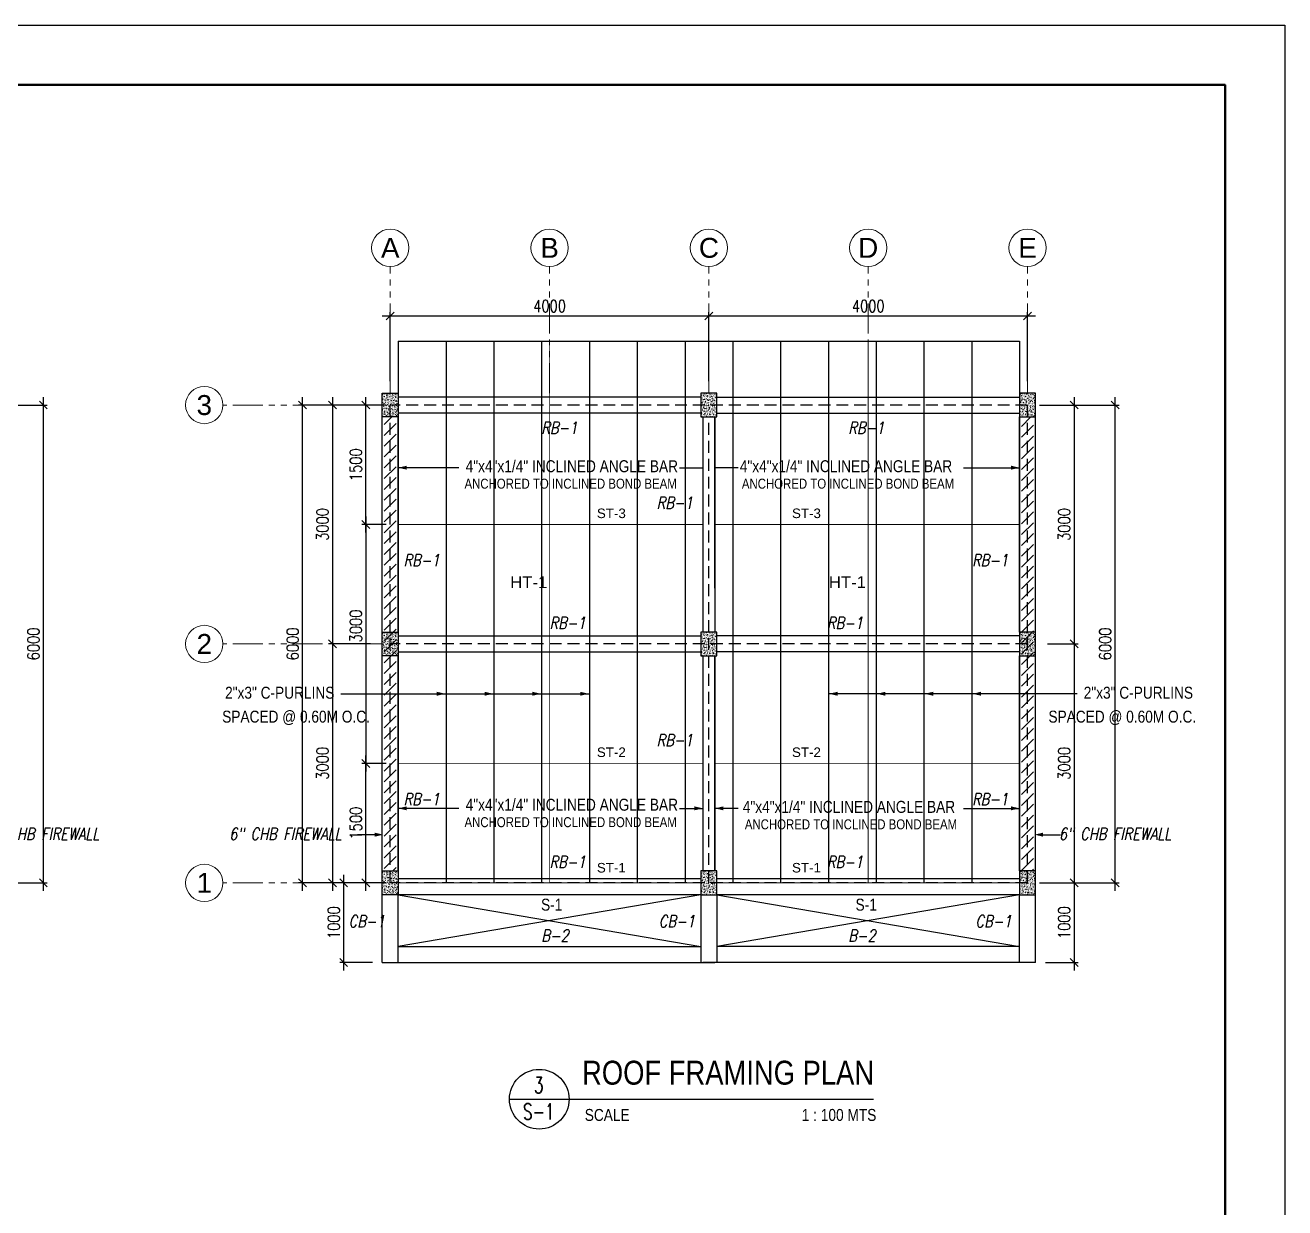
# Model space of a CAD drawing. Header units: millimetres. Extents: x 568137 to 731329, y -326076 to -191870.
# Drawn here: x 715517 to 731329, y -247826 to -232976 of the extents above; entities that cross this region are included whole.
import ezdxf
from ezdxf.enums import TextEntityAlignment as Align

# ---------------------------------------------------------------- set-up
doc = ezdxf.new("R2010")
doc.units = ezdxf.units.MM
doc.header["$LTSCALE"] = 300
doc.header["$MEASUREMENT"] = 0
doc.header["$PDMODE"] = 3
doc.header["$PDSIZE"] = 300
for name, pattern in [('DASHED', [0.75, 0.5, -0.25]), ('HIDDEN2', [0.1875, 0.125, -0.0625]), ('PHANTOM', [2.5, 1.25, -0.25, 0.25, -0.25, 0.25, -0.25])]:
    doc.linetypes.add(name, pattern=pattern)
doc.layers.get('0').update_dxf_attribs({"color": 9})
doc.layers.get('DEFPOINTS').update_dxf_attribs({"color": 8})
for name, color, linetype in [('2TX-AR', 2, 'Continuous'), ('A-DIM', 9, 'Continuous'), ('BEAM', 51, 'HIDDEN2'), ('beams', 12, 'Continuous'), ('COLUMN', 6, 'Continuous'), ('purlin', 30, 'Continuous'), ('ROOF BEAMS', 10, 'Continuous'), ('ROOFING', 4, 'Continuous'), ('TRUSS', 3, 'Continuous'), ('txt', 50, 'Continuous')]:
    doc.layers.add(name, color=color, linetype=linetype)
for name, color, linetype, lineweight in [('BORDER', 5, 'Continuous', 50), ('dimensions', 8, 'Continuous', 15), ('FLR. PLAN BLK', 8, 'Continuous', 9), ('grid', 204, 'PHANTOM', 5), ('TB-TXT', 4, 'Continuous', 35), ('text', 142, 'Continuous', 25), ('TITLE', 3, 'Continuous', 30)]:
    doc.layers.add(name, color=color, linetype=linetype, lineweight=lineweight)
doc.styles.add('ARIAL', font='arial.ttf', dxfattribs={"width": 0.8})
doc.styles.add('DIM', font='romans.shx', dxfattribs={"width": 0.8})
doc.styles.add('JOEL4', font='ARIALN.TTF')
doc.styles.add('mar1', font='ARIALN.TTF')
doc.styles.add('mar4', font='ARIALN.TTF')
doc.styles.add('PSM', font='simplex')
doc.styles.get("Standard").update_dxf_attribs({"font": 'romans.shx'})
doc.dimstyles.new('DIM-100', dxfattribs={"dimscale": 100, "dimtxt": 2, "dimasz": 1, "dimexe": 0.5, "dimexo": 1.5, "dimgap": 1, "dimtad": 1, "dimdec": 0, "dimdsep": 46, "dimtxsty": 'PSM', "dimblk1": 'DIMCIR', "dimblk2": 'DIMCIR', "dimsah": 1, "dimcen": 0, "dimdle": 2, "dimclrd": 251, "dimclre": 251, "dimclrt": 2, "dimadec": 0, "dimazin": 0, "dimtfac": 1, "dimtdec": 0, "dimtix": 1, "dimtmove": 2, "dimatfit": 3, "dimldrblk": 'DIMCIR', "dimfxl": 0.5, "dimtvp": 1, "dimtolj": 1, "dimtzin": 0, "dimarcsym": 0})
pattern_1 = [(50, (152213.943, -42248.292), (35.8630091, -3.1376067), [3.75, -41.25]), (355, (152213.943, -42248.292), (-6.9375667, 37.6096067), [3, -33]), (100.4514445, (152216.93, -42248.554), (28.9254423, 34.4719995), [3.1870096, -35.0571056]), (46.1842, (152213.943, -42238.292), (53.3620665, -8.275964), [5.625, -61.875]), (96.635635, (152218.39, -42238.98), (46.7330973, 48.70593), [4.780517, -52.585688]), (351.184164, (152213.943, -42238.29), (46.7330973, 48.70593), [4.5, -49.5]), (21, (152218.943, -42240.792), (29.8453526, -20.1309445), [3.75, -41.25]), (326, (152218.943, -42240.792), (12.1657666, 36.2575023), [3, -33]), (71.451445, (152221.43, -42242.47), (42.0111188, 16.1265576), [3.1870095, -35.0571056]), (37.5, (152213.943, -42248.292), (0.60799277, 16.6446927), [0, -32.6, 0, -33.5, 0, -33.125]), (7.5, (152213.943, -42248.292), (13.15347687, 19.7205856), [0, -19.1, 0, -31.85, 0, -12.625]), (327.5, (152202.793, -42248.292), (26.6911218, -1.1277436), [0, -12.5, 0, -39, 0, -51.75]), (317.5, (152197.793, -42248.292), (29.1593085, 5.0052491), [0, -16.25, 0, -25.9, 0, -36.75])]
pattern_2 = [(50, (152213.943, -48248.292), (35.8630091, -3.1376067), [3.75, -41.25]), (355, (152213.943, -48248.292), (-6.9375667, 37.6096067), [3, -33]), (100.4514445, (152216.93, -48248.554), (28.9254423, 34.4719995), [3.1870096, -35.0571056]), (46.1842, (152213.943, -48238.292), (53.3620665, -8.275964), [5.625, -61.875]), (96.635635, (152218.39, -48238.98), (46.7330973, 48.70593), [4.780517, -52.585688]), (351.184164, (152213.943, -48238.29), (46.7330973, 48.70593), [4.5, -49.5]), (21, (152218.943, -48240.792), (29.8453526, -20.1309445), [3.75, -41.25]), (326, (152218.943, -48240.792), (12.1657666, 36.2575023), [3, -33]), (71.451445, (152221.43, -48242.47), (42.0111188, 16.1265576), [3.1870095, -35.0571056]), (37.5, (152213.943, -48248.292), (0.60799277, 16.6446927), [0, -32.6, 0, -33.5, 0, -33.125]), (7.5, (152213.943, -48248.292), (13.15347687, 19.7205856), [0, -19.1, 0, -31.85, 0, -12.625]), (327.5, (152202.793, -48248.292), (26.6911218, -1.1277436), [0, -12.5, 0, -39, 0, -51.75]), (317.5, (152197.793, -48248.292), (29.1593085, 5.0052491), [0, -16.25, 0, -25.9, 0, -36.75])]
pattern_3 = [(50, (152213.943, -45248.292), (35.8630091, -3.1376067), [3.75, -41.25]), (355, (152213.943, -45248.292), (-6.9375667, 37.6096067), [3, -33]), (100.4514445, (152216.93, -45248.554), (28.9254423, 34.4719995), [3.1870096, -35.0571056]), (46.1842, (152213.943, -45238.292), (53.3620665, -8.275964), [5.625, -61.875]), (96.635635, (152218.39, -45238.98), (46.7330973, 48.70593), [4.780517, -52.585688]), (351.184164, (152213.943, -45238.29), (46.7330973, 48.70593), [4.5, -49.5]), (21, (152218.943, -45240.792), (29.8453526, -20.1309445), [3.75, -41.25]), (326, (152218.943, -45240.792), (12.1657666, 36.2575023), [3, -33]), (71.451445, (152221.43, -45242.47), (42.0111188, 16.1265576), [3.1870095, -35.0571056]), (37.5, (152213.943, -45248.292), (0.60799277, 16.6446927), [0, -32.6, 0, -33.5, 0, -33.125]), (7.5, (152213.943, -45248.292), (13.15347687, 19.7205856), [0, -19.1, 0, -31.85, 0, -12.625]), (327.5, (152202.793, -45248.292), (26.6911218, -1.1277436), [0, -12.5, 0, -39, 0, -51.75]), (317.5, (152197.793, -45248.292), (29.1593085, 5.0052491), [0, -16.25, 0, -25.9, 0, -36.75])]
pattern_4 = [(45, (114213.69, -42187.54), (-67.990969, 67.990969), [])]

# ---------------------------------------------------------------- blocks, each defined once
blk = doc.blocks.new('_Oblique')
at = {"color": 0, "linetype": 'ByBlock', "lineweight": -2}
blk.add_line((-0.5, -0.5), (0.5, 0.5), dxfattribs=at)
blk = doc.blocks.new('*D691')
at = {"layer": 'DEFPOINTS', "color": 0, "ltscale": 0.5, "transparency": 16777216}
for p in [(714645, -237745), (715745, -237745), (714645, -243745)]:
    blk.add_point(p, dxfattribs=at)
at = {"layer": 'FLR. PLAN BLK', "color": 8, "lineweight": -2, "ltscale": 0.5, "transparency": 16777216}
for p, q in [((715745, -243845), (715745, -237645)), ((714795, -237745), (715795, -237745)), ((714795, -243745), (715795, -243745))]:
    blk.add_line(p, q, dxfattribs=at)
at = {"layer": 'FLR. PLAN BLK', "color": 8, "lineweight": -2, "ltscale": 0.5, "transparency": 16777216, "xscale": 100, "yscale": 100, "zscale": 100}
for p, rotation in [((715745, -237745), 90), ((715745, -243745), 270)]:
    blk.add_blockref('_Oblique', p, dxfattribs=dict(at, rotation=rotation))
at = {"layer": 'FLR. PLAN BLK', "color": 8, "ltscale": 0.5, "transparency": 16777216, "insert": (715620, -240745), "char_height": 150, "attachment_point": 5, "rotation": 90, "style": 'DIM'}
blk.add_mtext('\\A1;6000', dxfattribs=at)
blk = doc.blocks.new('DIMCIR')
for p, q in [((-1.5, 0), (1.5, 0)), ((0, 1.5), (0, -1.5))]:
    blk.add_line(p, q)
at = {"color": 2}
blk.add_circle((0, 0), 0.75, dxfattribs=at)
blk = doc.blocks.new('*D698')
at = {"layer": 'DEFPOINTS', "color": 0, "ltscale": 0.5, "transparency": 16777216}
for p in [(714645, -237745), (715745, -237745), (714645, -243745)]:
    blk.add_point(p, dxfattribs=at)
at = {"layer": 'FLR. PLAN BLK', "color": 8, "lineweight": -2, "ltscale": 0.5, "transparency": 16777216}
for p, q in [((715745, -243845), (715745, -237645)), ((714795, -237745), (715795, -237745)), ((714795, -243745), (715795, -243745))]:
    blk.add_line(p, q, dxfattribs=at)
at = {"layer": 'FLR. PLAN BLK', "color": 8, "lineweight": -2, "ltscale": 0.5, "transparency": 16777216, "xscale": 100, "yscale": 100, "zscale": 100}
for p, rotation in [((715745, -237745), 90), ((715745, -243745), 270)]:
    blk.add_blockref('_Oblique', p, dxfattribs=dict(at, rotation=rotation))
at = {"layer": 'FLR. PLAN BLK', "color": 8, "ltscale": 0.5, "transparency": 16777216, "insert": (715620, -240745), "char_height": 150, "attachment_point": 5, "rotation": 90, "style": 'DIM'}
blk.add_mtext('\\A1;6000', dxfattribs=at)
blk = doc.blocks.new('*D705')
at = {"layer": 'DEFPOINTS', "color": 0, "ltscale": 0.5, "transparency": 16777216}
for p in [(719000, -237745), (720100, -237745), (720100, -243745)]:
    blk.add_point(p, dxfattribs=at)
at = {"layer": 'FLR. PLAN BLK', "color": 8, "lineweight": -2, "ltscale": 0.5, "transparency": 16777216}
for p, q in [((719000, -243845), (719000, -237645)), ((719950, -237745), (718950, -237745)), ((719950, -243745), (718950, -243745))]:
    blk.add_line(p, q, dxfattribs=at)
at = {"layer": 'FLR. PLAN BLK', "color": 8, "lineweight": -2, "ltscale": 0.5, "transparency": 16777216, "xscale": 100, "yscale": 100, "zscale": 100}
for p, rotation in [((719000, -237745), 90), ((719000, -243745), 270)]:
    blk.add_blockref('_Oblique', p, dxfattribs=dict(at, rotation=rotation))
at = {"layer": 'FLR. PLAN BLK', "color": 8, "ltscale": 0.5, "transparency": 16777216, "insert": (718875, -240745), "char_height": 150, "attachment_point": 5, "rotation": 90, "style": 'DIM'}
blk.add_mtext('\\A1;6000', dxfattribs=at)
blk = doc.blocks.new('*D706')
at = {"layer": 'DEFPOINTS', "color": 0, "ltscale": 0.5, "transparency": 16777216}
for p in [(720100, -237745), (719374, -240745), (720000, -240745)]:
    blk.add_point(p, dxfattribs=at)
at = {"layer": 'FLR. PLAN BLK', "color": 8, "lineweight": -2, "ltscale": 0.5, "transparency": 16777216}
for p, q in [((719374, -237645), (719374, -240845)), ((719950, -237745), (719324, -237745)), ((719850, -240745), (719324, -240745))]:
    blk.add_line(p, q, dxfattribs=at)
at = {"layer": 'FLR. PLAN BLK', "color": 8, "lineweight": -2, "ltscale": 0.5, "transparency": 16777216, "xscale": 100, "yscale": 100, "zscale": 100}
for p, rotation in [((719374, -237745), 90), ((719374, -240745), 270)]:
    blk.add_blockref('_Oblique', p, dxfattribs=dict(at, rotation=rotation))
at = {"layer": 'FLR. PLAN BLK', "color": 8, "ltscale": 0.5, "transparency": 16777216, "insert": (719249, -239245), "char_height": 150, "attachment_point": 5, "rotation": 90, "style": 'DIM'}
blk.add_mtext('\\A1;3000', dxfattribs=at)
blk = doc.blocks.new('*D707')
at = {"layer": 'DEFPOINTS', "color": 0, "ltscale": 0.5, "transparency": 16777216}
for p in [(720000, -240745), (719374, -243745), (720100, -243745)]:
    blk.add_point(p, dxfattribs=at)
at = {"layer": 'FLR. PLAN BLK', "color": 8, "lineweight": -2, "ltscale": 0.5, "transparency": 16777216}
for p, q in [((719374, -240645), (719374, -243845)), ((719850, -240745), (719324, -240745)), ((719950, -243745), (719324, -243745))]:
    blk.add_line(p, q, dxfattribs=at)
at = {"layer": 'FLR. PLAN BLK', "color": 8, "lineweight": -2, "ltscale": 0.5, "transparency": 16777216, "xscale": 100, "yscale": 100, "zscale": 100}
for p, rotation in [((719374, -240745), 90), ((719374, -243745), 270)]:
    blk.add_blockref('_Oblique', p, dxfattribs=dict(at, rotation=rotation))
at = {"layer": 'FLR. PLAN BLK', "color": 8, "ltscale": 0.5, "transparency": 16777216, "insert": (719249, -242245), "char_height": 150, "attachment_point": 5, "rotation": 90, "style": 'DIM'}
blk.add_mtext('\\A1;3000', dxfattribs=at)
blk = doc.blocks.new('*D713')
at = {"layer": 'DEFPOINTS', "color": 0, "ltscale": 0.5, "transparency": 16777216}
for p in [(720000, -243745), (719515, -244745), (720025, -244745)]:
    blk.add_point(p, dxfattribs=at)
at = {"layer": 'FLR. PLAN BLK', "color": 8, "lineweight": -2, "ltscale": 0.5, "transparency": 16777216}
for p, q in [((719515, -243645), (719515, -244845)), ((719850, -243745), (719465, -243745)), ((719875, -244745), (719465, -244745))]:
    blk.add_line(p, q, dxfattribs=at)
at = {"layer": 'FLR. PLAN BLK', "color": 8, "lineweight": -2, "ltscale": 0.5, "transparency": 16777216, "xscale": 100, "yscale": 100, "zscale": 100}
for p, rotation in [((719515, -243745), 90), ((719515, -244745), 270)]:
    blk.add_blockref('_Oblique', p, dxfattribs=dict(at, rotation=rotation))
at = {"layer": 'FLR. PLAN BLK', "color": 8, "ltscale": 0.5, "transparency": 16777216, "insert": (719390, -244245), "char_height": 150, "attachment_point": 5, "rotation": 90, "style": 'DIM'}
blk.add_mtext('\\A1;1000', dxfattribs=at)
blk = doc.blocks.new('*D708')
at = {"layer": 'DEFPOINTS', "color": 0, "ltscale": 0.5, "transparency": 16777216}
for p in [(728100, -237745), (729200, -237745), (728100, -243745)]:
    blk.add_point(p, dxfattribs=at)
at = {"layer": 'FLR. PLAN BLK', "color": 8, "lineweight": -2, "ltscale": 0.5, "transparency": 16777216}
for p, q in [((729200, -243845), (729200, -237645)), ((728250, -237745), (729250, -237745)), ((728250, -243745), (729250, -243745))]:
    blk.add_line(p, q, dxfattribs=at)
at = {"layer": 'FLR. PLAN BLK', "color": 8, "lineweight": -2, "ltscale": 0.5, "transparency": 16777216, "xscale": 100, "yscale": 100, "zscale": 100}
for p, rotation in [((729200, -237745), 90), ((729200, -243745), 270)]:
    blk.add_blockref('_Oblique', p, dxfattribs=dict(at, rotation=rotation))
at = {"layer": 'FLR. PLAN BLK', "color": 8, "ltscale": 0.5, "transparency": 16777216, "insert": (729075, -240745), "char_height": 150, "attachment_point": 5, "rotation": 90, "style": 'DIM'}
blk.add_mtext('\\A1;6000', dxfattribs=at)
blk = doc.blocks.new('*D709')
at = {"layer": 'DEFPOINTS', "color": 0, "ltscale": 0.5, "transparency": 16777216}
for p in [(728100, -237745), (728200, -240745), (728685, -240745)]:
    blk.add_point(p, dxfattribs=at)
at = {"layer": 'FLR. PLAN BLK', "color": 8, "lineweight": -2, "ltscale": 0.5, "transparency": 16777216}
for p, q in [((728685, -237645), (728685, -240845)), ((728250, -237745), (728735, -237745)), ((728350, -240745), (728735, -240745))]:
    blk.add_line(p, q, dxfattribs=at)
at = {"layer": 'FLR. PLAN BLK', "color": 8, "lineweight": -2, "ltscale": 0.5, "transparency": 16777216, "xscale": 100, "yscale": 100, "zscale": 100}
for p, rotation in [((728685, -237745), 90), ((728685, -240745), 270)]:
    blk.add_blockref('_Oblique', p, dxfattribs=dict(at, rotation=rotation))
at = {"layer": 'FLR. PLAN BLK', "color": 8, "ltscale": 0.5, "transparency": 16777216, "insert": (728560, -239245), "char_height": 150, "attachment_point": 5, "rotation": 90, "style": 'DIM'}
blk.add_mtext('\\A1;3000', dxfattribs=at)
blk = doc.blocks.new('*D710')
at = {"layer": 'DEFPOINTS', "color": 0, "ltscale": 0.5, "transparency": 16777216}
for p in [(728200, -240745), (728100, -243745), (728685, -243745)]:
    blk.add_point(p, dxfattribs=at)
at = {"layer": 'FLR. PLAN BLK', "color": 8, "lineweight": -2, "ltscale": 0.5, "transparency": 16777216}
for p, q in [((728685, -240645), (728685, -243845)), ((728350, -240745), (728735, -240745)), ((728250, -243745), (728735, -243745))]:
    blk.add_line(p, q, dxfattribs=at)
at = {"layer": 'FLR. PLAN BLK', "color": 8, "lineweight": -2, "ltscale": 0.5, "transparency": 16777216, "xscale": 100, "yscale": 100, "zscale": 100}
for p, rotation in [((728685, -240745), 90), ((728685, -243745), 270)]:
    blk.add_blockref('_Oblique', p, dxfattribs=dict(at, rotation=rotation))
at = {"layer": 'FLR. PLAN BLK', "color": 8, "ltscale": 0.5, "transparency": 16777216, "insert": (728560, -242245), "char_height": 150, "attachment_point": 5, "rotation": 90, "style": 'DIM'}
blk.add_mtext('\\A1;3000', dxfattribs=at)
blk = doc.blocks.new('*D711')
at = {"layer": 'DEFPOINTS', "color": 0, "ltscale": 0.5, "transparency": 16777216}
for p in [(728200, -243745), (728175, -244745), (728685, -244745)]:
    blk.add_point(p, dxfattribs=at)
at = {"layer": 'FLR. PLAN BLK', "color": 8, "lineweight": -2, "ltscale": 0.5, "transparency": 16777216}
for p, q in [((728685, -243645), (728685, -244845)), ((728350, -243745), (728735, -243745)), ((728325, -244745), (728735, -244745))]:
    blk.add_line(p, q, dxfattribs=at)
at = {"layer": 'FLR. PLAN BLK', "color": 8, "lineweight": -2, "ltscale": 0.5, "transparency": 16777216, "xscale": 100, "yscale": 100, "zscale": 100}
for p, rotation in [((728685, -243745), 90), ((728685, -244745), 270)]:
    blk.add_blockref('_Oblique', p, dxfattribs=dict(at, rotation=rotation))
at = {"layer": 'FLR. PLAN BLK', "color": 8, "ltscale": 0.5, "transparency": 16777216, "insert": (728560, -244245), "char_height": 150, "attachment_point": 5, "rotation": 90, "style": 'DIM'}
blk.add_mtext('\\A1;1000', dxfattribs=at)
blk = doc.blocks.new('*D714')
at = {"layer": 'DEFPOINTS', "color": 0, "ltscale": 0.5, "transparency": 16777216}
for p in [(724100, -236627), (720100, -237595), (724100, -237595)]:
    blk.add_point(p, dxfattribs=at)
at = {"layer": 'FLR. PLAN BLK', "color": 8, "lineweight": -2, "ltscale": 0.5, "transparency": 16777216}
for p, q in [((720000, -236627), (724200, -236627)), ((720100, -237445), (720100, -236577)), ((724100, -237445), (724100, -236577))]:
    blk.add_line(p, q, dxfattribs=at)
at = {"layer": 'FLR. PLAN BLK', "color": 8, "lineweight": -2, "ltscale": 0.5, "transparency": 16777216, "xscale": 100, "yscale": 100, "zscale": 100, "rotation": 180}
blk.add_blockref('_Oblique', (720100, -236627), dxfattribs=at)
at = {"layer": 'FLR. PLAN BLK', "color": 8, "lineweight": -2, "ltscale": 0.5, "transparency": 16777216, "xscale": 100, "yscale": 100, "zscale": 100}
blk.add_blockref('_Oblique', (724100, -236627), dxfattribs=at)
at = {"layer": 'FLR. PLAN BLK', "color": 8, "ltscale": 0.5, "transparency": 16777216, "insert": (722100, -236502), "char_height": 150, "attachment_point": 5, "style": 'DIM'}
blk.add_mtext('\\A1;4000', dxfattribs=at)
blk = doc.blocks.new('*D715')
at = {"layer": 'DEFPOINTS', "color": 0, "ltscale": 0.5, "transparency": 16777216}
for p in [(728100, -236627), (724100, -237595), (728100, -237595)]:
    blk.add_point(p, dxfattribs=at)
at = {"layer": 'FLR. PLAN BLK', "color": 8, "lineweight": -2, "ltscale": 0.5, "transparency": 16777216}
for p, q in [((724000, -236627), (728200, -236627)), ((724100, -237445), (724100, -236577)), ((728100, -237445), (728100, -236577))]:
    blk.add_line(p, q, dxfattribs=at)
at = {"layer": 'FLR. PLAN BLK', "color": 8, "lineweight": -2, "ltscale": 0.5, "transparency": 16777216, "xscale": 100, "yscale": 100, "zscale": 100, "rotation": 180}
blk.add_blockref('_Oblique', (724100, -236627), dxfattribs=at)
at = {"layer": 'FLR. PLAN BLK', "color": 8, "lineweight": -2, "ltscale": 0.5, "transparency": 16777216, "xscale": 100, "yscale": 100, "zscale": 100}
blk.add_blockref('_Oblique', (728100, -236627), dxfattribs=at)
at = {"layer": 'FLR. PLAN BLK', "color": 8, "ltscale": 0.5, "transparency": 16777216, "insert": (726100, -236502), "char_height": 150, "attachment_point": 5, "style": 'DIM'}
blk.add_mtext('\\A1;4000', dxfattribs=at)
blk = doc.blocks.new('*D702')
at = {"layer": 'DEFPOINTS', "color": 0, "ltscale": 0.5, "transparency": 16777216}
for p in [(728100, -237745), (729200, -237745), (728100, -243745)]:
    blk.add_point(p, dxfattribs=at)
at = {"layer": 'FLR. PLAN BLK', "color": 8, "lineweight": -2, "ltscale": 0.5, "transparency": 16777216}
for p, q in [((729200, -243845), (729200, -237645)), ((728250, -237745), (729250, -237745)), ((728250, -243745), (729250, -243745))]:
    blk.add_line(p, q, dxfattribs=at)
at = {"layer": 'FLR. PLAN BLK', "color": 8, "lineweight": -2, "ltscale": 0.5, "transparency": 16777216, "xscale": 100, "yscale": 100, "zscale": 100}
for p, rotation in [((729200, -237745), 90), ((729200, -243745), 270)]:
    blk.add_blockref('_Oblique', p, dxfattribs=dict(at, rotation=rotation))
at = {"layer": 'FLR. PLAN BLK', "color": 8, "ltscale": 0.5, "transparency": 16777216, "insert": (729075, -240745), "char_height": 150, "attachment_point": 5, "rotation": 90, "style": 'DIM'}
blk.add_mtext('\\A1;6000', dxfattribs=at)
blk = doc.blocks.new('*D703')
at = {"layer": 'DEFPOINTS', "color": 0, "ltscale": 0.5, "transparency": 16777216}
for p in [(728100, -237745), (728200, -240745), (728685, -240745)]:
    blk.add_point(p, dxfattribs=at)
at = {"layer": 'FLR. PLAN BLK', "color": 8, "lineweight": -2, "ltscale": 0.5, "transparency": 16777216}
for p, q in [((728685, -237645), (728685, -240845)), ((728250, -237745), (728735, -237745)), ((728350, -240745), (728735, -240745))]:
    blk.add_line(p, q, dxfattribs=at)
at = {"layer": 'FLR. PLAN BLK', "color": 8, "lineweight": -2, "ltscale": 0.5, "transparency": 16777216, "xscale": 100, "yscale": 100, "zscale": 100}
for p, rotation in [((728685, -237745), 90), ((728685, -240745), 270)]:
    blk.add_blockref('_Oblique', p, dxfattribs=dict(at, rotation=rotation))
at = {"layer": 'FLR. PLAN BLK', "color": 8, "ltscale": 0.5, "transparency": 16777216, "insert": (728560, -239245), "char_height": 150, "attachment_point": 5, "rotation": 90, "style": 'DIM'}
blk.add_mtext('\\A1;3000', dxfattribs=at)
blk = doc.blocks.new('*D704')
at = {"layer": 'DEFPOINTS', "color": 0, "ltscale": 0.5, "transparency": 16777216}
for p in [(728200, -240745), (728100, -243745), (728685, -243745)]:
    blk.add_point(p, dxfattribs=at)
at = {"layer": 'FLR. PLAN BLK', "color": 8, "lineweight": -2, "ltscale": 0.5, "transparency": 16777216}
for p, q in [((728685, -240645), (728685, -243845)), ((728350, -240745), (728735, -240745)), ((728250, -243745), (728735, -243745))]:
    blk.add_line(p, q, dxfattribs=at)
at = {"layer": 'FLR. PLAN BLK', "color": 8, "lineweight": -2, "ltscale": 0.5, "transparency": 16777216, "xscale": 100, "yscale": 100, "zscale": 100}
for p, rotation in [((728685, -240745), 90), ((728685, -243745), 270)]:
    blk.add_blockref('_Oblique', p, dxfattribs=dict(at, rotation=rotation))
at = {"layer": 'FLR. PLAN BLK', "color": 8, "ltscale": 0.5, "transparency": 16777216, "insert": (728560, -242245), "char_height": 150, "attachment_point": 5, "rotation": 90, "style": 'DIM'}
blk.add_mtext('\\A1;3000', dxfattribs=at)
blk = doc.blocks.new('*D712')
at = {"layer": 'DEFPOINTS', "color": 0, "ltscale": 0.5, "transparency": 16777216}
for p in [(728200, -243745), (728175, -244745), (728685, -244745)]:
    blk.add_point(p, dxfattribs=at)
at = {"layer": 'FLR. PLAN BLK', "color": 8, "lineweight": -2, "ltscale": 0.5, "transparency": 16777216}
for p, q in [((728685, -243645), (728685, -244845)), ((728350, -243745), (728735, -243745)), ((728325, -244745), (728735, -244745))]:
    blk.add_line(p, q, dxfattribs=at)
at = {"layer": 'FLR. PLAN BLK', "color": 8, "lineweight": -2, "ltscale": 0.5, "transparency": 16777216, "xscale": 100, "yscale": 100, "zscale": 100}
for p, rotation in [((728685, -243745), 90), ((728685, -244745), 270)]:
    blk.add_blockref('_Oblique', p, dxfattribs=dict(at, rotation=rotation))
at = {"layer": 'FLR. PLAN BLK', "color": 8, "ltscale": 0.5, "transparency": 16777216, "insert": (728560, -244245), "char_height": 150, "attachment_point": 5, "rotation": 90, "style": 'DIM'}
blk.add_mtext('\\A1;1000', dxfattribs=at)
blk = doc.blocks.new('*D725')
at = {"layer": 'DEFPOINTS', "color": 0, "ltscale": 0.5, "transparency": 16777216}
for p in [(719794, -237745), (720200, -237745), (720200, -239245)]:
    blk.add_point(p, dxfattribs=at)
at = {"layer": 'FLR. PLAN BLK', "color": 8, "lineweight": -2, "ltscale": 0.5, "transparency": 16777216}
for p, q in [((719794, -239345), (719794, -237645)), ((720050, -237745), (719744, -237745)), ((720050, -239245), (719744, -239245))]:
    blk.add_line(p, q, dxfattribs=at)
at = {"layer": 'FLR. PLAN BLK', "color": 8, "lineweight": -2, "ltscale": 0.5, "transparency": 16777216, "xscale": 100, "yscale": 100, "zscale": 100}
for p, rotation in [((719794, -237745), 90), ((719794, -239245), 270)]:
    blk.add_blockref('_Oblique', p, dxfattribs=dict(at, rotation=rotation))
at = {"layer": 'FLR. PLAN BLK', "color": 8, "ltscale": 0.5, "transparency": 16777216, "insert": (719669, -238495), "char_height": 150, "attachment_point": 5, "rotation": 90, "style": 'DIM'}
blk.add_mtext('\\A1;1500', dxfattribs=at)
blk = doc.blocks.new('*D726')
at = {"layer": 'DEFPOINTS', "color": 0, "ltscale": 0.5, "transparency": 16777216}
for p in [(720200, -239245), (719794, -242245), (720200, -242245)]:
    blk.add_point(p, dxfattribs=at)
at = {"layer": 'FLR. PLAN BLK', "color": 8, "lineweight": -2, "ltscale": 0.5, "transparency": 16777216}
for p, q in [((719794, -239145), (719794, -242345)), ((720050, -239245), (719744, -239245)), ((720050, -242245), (719744, -242245))]:
    blk.add_line(p, q, dxfattribs=at)
at = {"layer": 'FLR. PLAN BLK', "color": 8, "lineweight": -2, "ltscale": 0.5, "transparency": 16777216, "xscale": 100, "yscale": 100, "zscale": 100}
for p, rotation in [((719794, -239245), 90), ((719794, -242245), 270)]:
    blk.add_blockref('_Oblique', p, dxfattribs=dict(at, rotation=rotation))
at = {"layer": 'FLR. PLAN BLK', "color": 8, "ltscale": 0.5, "transparency": 16777216, "insert": (719669, -240520), "char_height": 150, "attachment_point": 5, "rotation": 90, "style": 'DIM'}
blk.add_mtext('\\A1;3000', dxfattribs=at)
blk = doc.blocks.new('*D727')
at = {"layer": 'DEFPOINTS', "color": 0, "ltscale": 0.5, "transparency": 16777216}
for p in [(719794, -242245), (720200, -242245), (720200, -243745)]:
    blk.add_point(p, dxfattribs=at)
at = {"layer": 'FLR. PLAN BLK', "color": 8, "lineweight": -2, "ltscale": 0.5, "transparency": 16777216}
for p, q in [((719794, -243845), (719794, -242145)), ((720050, -242245), (719744, -242245)), ((720050, -243745), (719744, -243745))]:
    blk.add_line(p, q, dxfattribs=at)
at = {"layer": 'FLR. PLAN BLK', "color": 8, "lineweight": -2, "ltscale": 0.5, "transparency": 16777216, "xscale": 100, "yscale": 100, "zscale": 100}
for p, rotation in [((719794, -242245), 90), ((719794, -243745), 270)]:
    blk.add_blockref('_Oblique', p, dxfattribs=dict(at, rotation=rotation))
at = {"layer": 'FLR. PLAN BLK', "color": 8, "ltscale": 0.5, "transparency": 16777216, "insert": (719669, -242995), "char_height": 150, "attachment_point": 5, "rotation": 90, "style": 'DIM'}
blk.add_mtext('\\A1;1500', dxfattribs=at)

msp = doc.modelspace()

# ---------------------------------------------------------------- hatches: boundary and pattern name
at = {"layer": 'dimensions', "linetype": 'Continuous'}
h = msp.add_hatch(dxfattribs=at)
h.set_pattern_fill('AR-CONC', color=256, scale=5, style=0)
h.set_pattern_definition(pattern_1)
h.paths.add_polyline_path([(720000, -237895.3), (720200, -237895.3), (720200, -237595.3), (720000, -237595.3)])
h = msp.add_hatch(dxfattribs=at)
h.set_pattern_fill('AR-CONC', color=256, scale=5, angle=180, style=0)
h.set_pattern_definition([(230, (1295986.027, -433242.267), (-35.8630091, 3.1376067), [3.75, -41.25]), (175, (1295986.027, -433242.267), (6.9375667, -37.6096067), [3, -33]), (280.4514445, (1295983.038, -433242.006), (-28.9254423, -34.4719995), [3.1870096, -35.0571056]), (226.1842, (1295986.027, -433252.267), (-53.3620665, 8.275964), [5.625, -61.875]), (276.635635, (1295981.58, -433251.58), (-46.7330973, -48.70593), [4.780517, -52.585688]), (171.184164, (1295986.027, -433252.27), (-46.733097, -48.70593), [4.5, -49.5]), (201, (1295981.027, -433249.767), (-29.8453526, 20.1309445), [3.75, -41.25]), (146, (1295981.027, -433249.767), (-12.1657666, -36.2575023), [3, -33]), (251.451445, (1295978.54, -433248.09), (-42.0111188, -16.1265576), [3.1870095, -35.0571056]), (217.5, (1295986.027, -433242.267), (-0.60799277, -16.6446927), [0, -32.6, 0, -33.5, 0, -33.125]), (187.5, (1295986.027, -433242.267), (-13.15347687, -19.7205856), [0, -19.1, 0, -31.85, 0, -12.625]), (147.5, (1295997.177, -433242.267), (-26.6911218, 1.1277436), [0, -12.5, 0, -39, 0, -51.75]), (137.5, (1296002.177, -433242.267), (-29.1593085, -5.0052491), [0, -16.25, 0, -25.9, 0, -36.75])])
h.paths.add_polyline_path([(724000, -237595.3), (724200, -237595.3), (724200, -237895.3), (724000, -237895.3)])
h = msp.add_hatch(dxfattribs=at)
h.set_pattern_fill('AR-CONC', color=256, scale=5, style=0)
h.set_pattern_definition(pattern_1)
h.paths.add_polyline_path([(728200, -237895.3), (728000, -237895.3), (728000, -237595.3), (728200, -237595.3)])
at = {"layer": 'dimensions'}
h = msp.add_hatch(dxfattribs=at)
h.set_pattern_fill('ANSI31', color=256, scale=769.23, style=0)
h.set_pattern_definition(pattern_4)
h.paths.add_polyline_path([(720175, -237895.3), (720025, -237895.3), (720025, -243595.3), (720175, -243595.3)])
h = msp.add_hatch(dxfattribs=at)
h.set_pattern_fill('ANSI31', color=256, scale=769.23, style=0)
h.set_pattern_definition(pattern_4)
h.paths.add_polyline_path([(728025, -237895.3), (728175, -237895.3), (728175, -243595.3), (728025, -243595.3)])
at = {"layer": 'dimensions', "linetype": 'Continuous'}
h = msp.add_hatch(dxfattribs=at)
h.set_pattern_fill('AR-CONC', color=256, scale=5, style=0)
h.set_pattern_definition(pattern_3)
h.paths.add_polyline_path([(720000, -240895.3), (720200, -240895.3), (720200, -240595.3), (720000, -240595.3)])
h = msp.add_hatch(dxfattribs=at)
h.set_pattern_fill('AR-CONC', color=256, scale=5, angle=180, style=0)
h.set_pattern_definition([(230, (1295986.027, -436242.267), (-35.8630091, 3.1376067), [3.75, -41.25]), (175, (1295986.027, -436242.267), (6.9375667, -37.6096067), [3, -33]), (280.4514445, (1295983.038, -436242.006), (-28.9254423, -34.4719995), [3.1870096, -35.0571056]), (226.1842, (1295986.027, -436252.267), (-53.3620665, 8.275964), [5.625, -61.875]), (276.635635, (1295981.58, -436251.58), (-46.7330973, -48.70593), [4.780517, -52.585688]), (171.184164, (1295986.027, -436252.27), (-46.733097, -48.70593), [4.5, -49.5]), (201, (1295981.027, -436249.767), (-29.8453526, 20.1309445), [3.75, -41.25]), (146, (1295981.027, -436249.767), (-12.1657666, -36.2575023), [3, -33]), (251.451445, (1295978.54, -436248.09), (-42.0111188, -16.1265576), [3.1870095, -35.0571056]), (217.5, (1295986.027, -436242.267), (-0.60799277, -16.6446927), [0, -32.6, 0, -33.5, 0, -33.125]), (187.5, (1295986.027, -436242.267), (-13.15347687, -19.7205856), [0, -19.1, 0, -31.85, 0, -12.625]), (147.5, (1295997.177, -436242.267), (-26.6911218, 1.1277436), [0, -12.5, 0, -39, 0, -51.75]), (137.5, (1296002.177, -436242.267), (-29.1593085, -5.0052491), [0, -16.25, 0, -25.9, 0, -36.75])])
h.paths.add_polyline_path([(724000, -240595.3), (724200, -240595.3), (724200, -240895.3), (724000, -240895.3)])
h = msp.add_hatch(dxfattribs=at)
h.set_pattern_fill('AR-CONC', color=256, scale=5, style=0)
h.set_pattern_definition(pattern_3)
h.paths.add_polyline_path([(728200, -240895.3), (728000, -240895.3), (728000, -240595.3), (728200, -240595.3)])
h = msp.add_hatch(dxfattribs=at)
h.set_pattern_fill('AR-CONC', color=256, scale=5, style=0)
h.set_pattern_definition(pattern_2)
h.paths.add_polyline_path([(720000, -243895.3), (720200, -243895.3), (720200, -243595.3), (720000, -243595.3)])
h = msp.add_hatch(dxfattribs=at)
h.set_pattern_fill('AR-CONC', color=256, scale=5, angle=180, style=0)
h.set_pattern_definition([(230, (1295986.027, -439242.267), (-35.8630091, 3.1376067), [3.75, -41.25]), (175, (1295986.027, -439242.267), (6.9375667, -37.6096067), [3, -33]), (280.4514445, (1295983.038, -439242.006), (-28.9254423, -34.4719995), [3.1870096, -35.0571056]), (226.1842, (1295986.027, -439252.267), (-53.3620665, 8.275964), [5.625, -61.875]), (276.635635, (1295981.58, -439251.58), (-46.7330973, -48.70593), [4.780517, -52.585688]), (171.184164, (1295986.027, -439252.27), (-46.733097, -48.70593), [4.5, -49.5]), (201, (1295981.027, -439249.767), (-29.8453526, 20.1309445), [3.75, -41.25]), (146, (1295981.027, -439249.767), (-12.1657666, -36.2575023), [3, -33]), (251.451445, (1295978.54, -439248.09), (-42.0111188, -16.1265576), [3.1870095, -35.0571056]), (217.5, (1295986.027, -439242.267), (-0.60799277, -16.6446927), [0, -32.6, 0, -33.5, 0, -33.125]), (187.5, (1295986.027, -439242.267), (-13.15347687, -19.7205856), [0, -19.1, 0, -31.85, 0, -12.625]), (147.5, (1295997.177, -439242.267), (-26.6911218, 1.1277436), [0, -12.5, 0, -39, 0, -51.75]), (137.5, (1296002.177, -439242.267), (-29.1593085, -5.0052491), [0, -16.25, 0, -25.9, 0, -36.75])])
h.paths.add_polyline_path([(724000, -243595.3), (724200, -243595.3), (724200, -243895.3), (724000, -243895.3)])
h = msp.add_hatch(dxfattribs=at)
h.set_pattern_fill('AR-CONC', color=256, scale=5, style=0)
h.set_pattern_definition(pattern_2)
h.paths.add_polyline_path([(728200, -243895.3), (728000, -243895.3), (728000, -243595.3), (728200, -243595.3)])

# ---------------------------------------------------------------- linework, layer by layer
for p, q in [((719477.9, -241373.2), (722600, -241373.2)), ((728722, -241373.2), (725600, -241373.2))]:
    msp.add_line(p, q)
at = {"layer": 'A-DIM', "linetype": 'Continuous'}
for p, q in [((720200, -243895.3), (724000, -244545.3)), ((724000, -243895.3), (720200, -244545.3)), ((728000, -243895.3), (724200, -244545.3)), ((724200, -243895.3), (728000, -244545.3))]:
    msp.add_line(p, q, dxfattribs=at)
at = {"layer": 'BEAM', "linetype": 'Continuous'}
for p, q in [((724000, -237645.3), (720200, -237645.3)), ((724200, -237645.3), (728000, -237645.3)), ((720000, -240595.3), (720000, -237895.3)), ((724000, -237845.3), (720200, -237845.3)), ((720200, -240595.3), (720200, -237895.3)), ((724175, -240045.3), (724175, -237895.3)), ((724200, -237845.3), (728000, -237845.3)), ((728000, -240595.3), (728000, -237895.3)), ((728200, -240595.3), (728200, -237895.3)), ((720200, -240645.3), (724000, -240645.3)), ((728000, -240645.3), (724200, -240645.3)), ((720000, -243595.3), (720000, -240895.3)), ((720200, -240845.3), (724000, -240845.3)), ((720200, -243595.3), (720200, -240895.3)), ((724025, -240895.3), (724025, -243595.3)), ((724175, -240895.3), (724175, -242195.3)), ((724175, -243595.3), (724175, -240895.3)), ((724175, -240895.3), (724175, -243595.3)), ((728000, -240845.3), (724200, -240845.3)), ((728000, -243595.3), (728000, -240895.3)), ((728200, -243595.3), (728200, -240895.3)), ((724000, -243695.3), (720200, -243695.3)), ((728000, -243695.3), (724200, -243695.3)), ((720000, -244745.3), (720000, -243895.3)), ((724000, -243895.3), (720200, -243895.3)), ((720200, -244745.3), (720200, -243895.3)), ((724000, -243895.3), (724000, -244745.3)), ((728000, -243895.3), (724200, -243895.3)), ((724200, -243895.3), (724200, -244745.3)), ((724200, -243895.3), (724200, -244745.3)), ((724200, -243895.3), (724200, -244745.3)), ((728000, -244745.3), (728000, -243895.3)), ((728200, -244745.3), (728200, -243895.3)), ((720200, -244545.3), (724000, -244545.3)), ((728000, -244545.3), (724200, -244545.3)), ((720000, -244745.3), (724175, -244745.3)), ((728200, -244745.3), (724025, -244745.3))]:
    msp.add_line(p, q, dxfattribs=at)
for points in [[(724025, -237895.3), (724025, -240595.3)], [(724175, -237895.3), (724175, -240595.3)], [(724175, -237895.3), (724175, -240595.3)], [(724175, -237895.3), (724175, -240595.3)], [(724175, -240895.3), (724175, -243595.3)], [(724175, -240895.3), (724175, -243595.3)]]:
    msp.add_lwpolyline(points, dxfattribs=at)
at = {"layer": 'beams', "color": 8}
for points in [[(720684.4, -241346), (720791.5, -241370.8), (720684.4, -241395.5)], [(721284.4, -241346), (721391.5, -241370.8), (721284.4, -241395.5)], [(721884.4, -241346), (721991.5, -241370.8), (721884.4, -241395.5)], [(722484.4, -241346), (722591.5, -241370.8), (722484.4, -241395.5)], [(725715.5, -241346), (725608.5, -241370.8), (725715.5, -241395.5)], [(726315.5, -241346), (726208.5, -241370.8), (726315.5, -241395.5)], [(726915.5, -241346), (726808.5, -241370.8), (726915.5, -241395.5)], [(727515.5, -241346), (727408.5, -241370.8), (727515.5, -241395.5)]]:
    msp.add_solid(points, dxfattribs=at)
at = {"layer": 'BORDER'}
msp.add_lwpolyline([(690279.4, -233725.5), (730579.4, -233725.5), (730579.4, -261925.5), (690279.4, -261925.5)], close=True, dxfattribs=at)
at = {"layer": 'COLUMN', "linetype": 'Continuous'}
for points in [[(720200, -237895.3), (720000, -237895.3), (720000, -237595.3), (720200, -237595.3)], [(724200, -237595.3), (724000, -237595.3), (724000, -237895.3), (724200, -237895.3)], [(728000, -237895.3), (728200, -237895.3), (728200, -237595.3), (728000, -237595.3)], [(720200, -240895.3), (720000, -240895.3), (720000, -240595.3), (720200, -240595.3)], [(724200, -240595.3), (724000, -240595.3), (724000, -240895.3), (724200, -240895.3)], [(728000, -240895.3), (728200, -240895.3), (728200, -240595.3), (728000, -240595.3)], [(720200, -243895.3), (720000, -243895.3), (720000, -243595.3), (720200, -243595.3)], [(724200, -243595.3), (724000, -243595.3), (724000, -243895.3), (724200, -243895.3)], [(728000, -243895.3), (728200, -243895.3), (728200, -243595.3), (728000, -243595.3)]]:
    msp.add_lwpolyline(points, close=True, dxfattribs=at)
at = {"layer": 'DEFPOINTS', "linetype": 'DASHED'}
for p, q in [((720100, -243745.3), (720100, -237745.3)), ((728100, -237745.3), (720100, -237745.3)), ((728100, -243745.3), (728100, -237745.3)), ((724100, -243745.3), (724100, -237895.3)), ((728100, -240745.3), (720100, -240745.3)), ((728100, -243745.3), (720100, -243745.3))]:
    msp.add_line(p, q, dxfattribs=at)
at = {"layer": 'DEFPOINTS'}
msp.add_lwpolyline([(689279.4, -232975.5), (731329.4, -232975.5), (731329.4, -262675.5), (689279.4, -262675.5)], close=True, dxfattribs=at)
at = {"layer": 'grid'}
for p, q in [((720100, -237595.3), (720100, -236005.7)), ((722100, -237595.3), (722100, -236005.7)), ((724100, -237595.3), (724100, -236005.7)), ((726100, -237595.3), (726100, -236005.7)), ((728100, -237595.3), (728100, -236005.7)), ((720000, -237745.3), (717999.9, -237745.3)), ((720000, -240745.3), (717999.9, -240745.3)), ((720000, -243745.3), (717999.9, -243745.3))]:
    msp.add_line(p, q, dxfattribs=at)
at = {"layer": 'grid', "color": 8, "linetype": 'Continuous'}
for centre in [(720100, -235771.4), (722100, -235771.4), (724100, -235771.4), (726100, -235771.4), (728100, -235771.4), (717765.5, -237745.3), (717765.5, -240745.3), (717765.5, -243745.3)]:
    msp.add_circle(centre, 234.4, dxfattribs=at)
at = {"layer": 'purlin', "linetype": 'Continuous'}
for p, q in [((720200, -236945.3), (720200, -243745.3)), ((720800, -236945.3), (720800, -243745.3)), ((721400, -236945.3), (721400, -243745.3)), ((722000, -236945.3), (722000, -243745.3)), ((722600, -236945.3), (722600, -243745.3)), ((723200, -236945.3), (723200, -243745.3)), ((723800, -236945.3), (723800, -243745.3)), ((724400, -236945.3), (724400, -243745.3)), ((725000, -236945.3), (725000, -243745.3)), ((725600, -236945.3), (725600, -243745.3)), ((726200, -236945.3), (726200, -243745.3)), ((726800, -236945.3), (726800, -243745.3)), ((727400, -236945.3), (727400, -243745.3)), ((728000, -236945.3), (728000, -243801.3))]:
    msp.add_line(p, q, dxfattribs=at)
at = {"layer": 'ROOFING', "linetype": 'Continuous'}
msp.add_line((720200, -236945.3), (728000, -236945.3), dxfattribs=at)
at = {"layer": 'text', "color": 0}
for p, q in [((720962.2, -238532.1), (720200, -238532.1)), ((723730.9, -238532.1), (724025, -238532.1)), ((724469.1, -238532.1), (724175, -238532.1)), ((727295.8, -238532.1), (728000, -238532.1)), ((720962.2, -242809.5), (720200, -242809.5)), ((723730.9, -242809.5), (724025, -242809.5)), ((724469.1, -242809.5), (724175, -242809.5)), ((727295.8, -242809.5), (728000, -242809.5)), ((719905.7, -243140.1), (719687.7, -243140.1)), ((728294.3, -243140.1), (728512.3, -243140.1))]:
    msp.add_line(p, q, dxfattribs=at)
for points in [[(720307, -238556.8), (720200, -238532.1), (720307, -238507.3)], [(727892.9, -238507.3), (728000, -238532.1), (727892.9, -238556.8)], [(720307, -242834.3), (720200, -242809.5), (720307, -242784.8)], [(723917.9, -242784.8), (724025, -242809.5), (723917.9, -242834.3)], [(724282.1, -242784.8), (724175, -242809.5), (724282.1, -242834.3)], [(727892.9, -242784.8), (728000, -242809.5), (727892.9, -242834.3)], [(719905.7, -243115.3), (720012.7, -243140.1), (719905.7, -243164.8)], [(728294.3, -243115.3), (728187.2, -243140.1), (728294.3, -243164.8)]]:
    msp.add_solid(points, dxfattribs=at)
at = {"layer": 'TITLE'}
msp.add_line((721595.6, -246462), (726165.9, -246462), dxfattribs=at)
msp.add_circle((721970.2, -246462), 374.6, dxfattribs=at)
at = {"layer": 'TRUSS', "linetype": 'Continuous', "const_width": 10}
for points in [[(722100.1, -236945.3), (722100.1, -243745.3)], [(726099.8, -236945.3), (726100, -243745.3)], [(724025, -239245.3), (720200, -239245.3)], [(724175, -239245.3), (728000, -239245.3)], [(724025, -242245.3), (720200, -242245.3)], [(724175, -242245.3), (728000, -242245.3)], [(724000, -243745.3), (720200, -243745.3)], [(724200, -243745.3), (728000, -243745.3)]]:
    msp.add_lwpolyline(points, dxfattribs=at)

# ---------------------------------------------------------------- texts
at = {"layer": '2TX-AR', "style": 'mar4'}
for p in [(721993.1, -244094.2), (725940.9, -244094.2)]:
    msp.add_text('S-1', height=150, dxfattribs=at).set_placement(p)
at = {"layer": '2TX-AR', "char_height": 120, "attachment_point": 2, "style": 'mar1'}
for s, insert in [('{\\fArial|b0|i0|c0|p34;ST-3}', (722875.4, -239045)), ('{\\fArial|b0|i0|c0|p34;ST-3}', (725324.5, -239045)), ('{\\fArial|b0|i0|c0|p34;ST-2}', (722875.4, -242045)), ('{\\fArial|b0|i0|c0|p34;ST-2}', (725324.5, -242045)), ('{\\fArial|b0|i0|c0|p34;ST-1}', (722875.4, -243495)), ('{\\fArial|b0|i0|c0|p34;ST-1}', (725324.5, -243495))]:
    msp.add_mtext(s, dxfattribs=dict(at, insert=insert))
at = {"layer": 'grid', "style": 'ARIAL'}
for tag, p in [('A', (720100, -235771.4)), ('B', (722100, -235771.4)), ('C', (724100, -235771.4)), ('D', (726100, -235771.4)), ('E', (728100, -235771.4)), ('3', (717765.5, -237745.3)), ('2', (717765.5, -240745.3)), ('1', (717765.5, -243745.3))]:
    msp.add_attdef(tag, text='', height=250, dxfattribs=at).set_placement(p, align=Align.MIDDLE_CENTER)
at = {"layer": 'ROOF BEAMS', "linetype": 'Continuous', "oblique": 12, "width": 0.8}
for s, p in [('RB-1', (721996.4, -238105.1)), ('RB-1', (725849.3, -238105.1)), ('RB-1', (723444.3, -239046.7)), ('RB-1', (720266.2, -239768.6)), ('RB-1', (727403.1, -239768.6)), ('RB-1', (722098.9, -240556.5)), ('RB-1', (725580.9, -240556.5)), ('RB-1', (723444.3, -242028.1)), ('RB-1', (720266.2, -242768.6)), ('RB-1', (727403.1, -242768.6)), ('RB-1', (722098.9, -243556.5)), ('RB-1', (725580.9, -243556.5)), ('CB-1', (719577.7, -244302.6)), ('CB-1', (723470.9, -244302.6)), ('CB-1', (727445.9, -244302.6)), ('B-2', (721996.4, -244482.5)), ('B-2', (725849.3, -244482.5))]:
    msp.add_text(s, height=150, dxfattribs=at).set_placement(p)
at = {"layer": 'TB-TXT', "linetype": 'ByBlock', "style": 'mar4'}
msp.add_text('ROOF FRAMING PLAN', height=300, dxfattribs=at).set_placement((722508, -246278.9))
at = {"layer": 'TB-TXT', "style": 'PSM', "width": 0.7}
for s, p in [('3', (721963.9, -246285.5)), ('S-1', (721963.9, -246617.4))]:
    msp.add_text(s, height=200, dxfattribs=at).set_placement(p, align=Align.MIDDLE)
at = {"layer": 'TB-TXT', "style": 'mar4'}
for s, p in [('SCALE', (722541.4, -246734.5)), ('1 : 100 MTS', (725266, -246734.5))]:
    msp.add_text(s, height=150, dxfattribs=at).set_placement(p)
at = {"layer": 'text', "color": 0, "oblique": 12, "width": 0.8}
for p in [(715038.1, -243204.6), (718078.3, -243204.6), (728493.1, -243204.6)]:
    msp.add_text('6" CHB FIREWALL', height=150, dxfattribs=at).set_placement(p)
at = {"layer": 'txt', "style": 'JOEL4'}
for s, height, p in [('4"x4"x1/4" INCLINED ANGLE BAR', 150, (722379.3, -238588.5)), ('4"x4"x1/4" INCLINED ANGLE BAR', 150, (725821.1, -238588.5)), ('ANCHORED TO INCLINED BOND BEAM', 125, (722364.4, -238795.2)), ('ANCHORED TO INCLINED BOND BEAM', 125, (725846.3, -238795.2)), ('2"x3" C-PURLINS ', 150, (718736.5, -241432.5)), ('2"x3" C-PURLINS ', 150, (729515.3, -241432.5)), ('SPACED @ 0.60M O.C.', 150, (718917.5, -241733.1)), ('SPACED @ 0.60M O.C.', 150, (729289.5, -241733.1)), ('4"x4"x1/4" INCLINED ANGLE BAR', 150, (722379.3, -242838.9)), ('4"x4"x1/4" INCLINED ANGLE BAR', 150, (725858.2, -242866)), ('ANCHORED TO INCLINED BOND BEAM', 125, (722364.4, -243045.6)), ('ANCHORED TO INCLINED BOND BEAM', 125, (725883.4, -243072.7))]:
    msp.add_text(s, height=height, dxfattribs=at).set_placement(p, align=Align.CENTER)
at = {"layer": 'txt', "char_height": 150, "attachment_point": 2, "style": 'JOEL4'}
for insert in [(721838.9, -239894.4), (725838.8, -239894.3)]:
    msp.add_mtext('{\\fArial|b0|i0|c0|p34;HT-1}', dxfattribs=dict(at, insert=insert))

# ---------------------------------------------------------------- dimensions: what is measured, and where the dimension line sits
at = {"layer": 'FLR. PLAN BLK', "ltscale": 0.5}
for base, p1, p2, picture, middle in [((724100, -236626.6), (720100, -237595.3), (724100, -237595.3), '*D714', (722100, -236501.6)), ((728100, -236626.6), (724100, -237595.3), (728100, -237595.3), '*D715', (726100, -236501.6))]:
    dim = msp.add_linear_dim(base=base, p1=p1, p2=p2, dimstyle='DIM-100', override={"dimtxt": 1.5, "dimgap": 0.5, "dimtxsty": 'DIM', "dimblk1": 'Oblique', "dimblk2": 'Oblique', "dimdle": 1, "dimclrd": 8, "dimclre": 8, "dimclrt": 8}, dxfattribs=at)
    dim.commit()
    dim.dimension.update_dxf_attribs({"geometry": picture, "text_midpoint": middle})
for base, p1, p2, picture, middle in [((715745.1, -237745.3), (714645, -243745.3), (714645, -237745.3), '*D691', (715620.1, -240745.3)), ((715745.1, -237745.3), (714645, -243745.3), (714645, -237745.3), '*D698', (715620.1, -240745.3)), ((718999.9, -237745.3), (720100, -243745.3), (720100, -237745.3), '*D705', (718874.9, -240745.3)), ((719374.3, -240745.3), (720100, -237745.3), (720000, -240745.3), '*D706', (719249.3, -239245.3)), ((719793.7, -237745.3), (720200, -239245.3), (720200, -237745.3), '*D725', (719668.7, -238495.3)), ((729200, -237745.3), (728100, -243745.3), (728100, -237745.3), '*D708', (729075, -240745.3)), ((728684.8, -240745.3), (728100, -237745.3), (728200, -240745.3), '*D709', (728559.8, -239245.3)), ((729200, -237745.3), (728100, -243745.3), (728100, -237745.3), '*D702', (729075, -240745.3)), ((728684.8, -240745.3), (728100, -237745.3), (728200, -240745.3), '*D703', (728559.8, -239245.3)), ((719374.3, -243745.3), (720000, -240745.3), (720100, -243745.3), '*D707', (719249.3, -242245.3)), ((728684.8, -243745.3), (728200, -240745.3), (728100, -243745.3), '*D710', (728559.8, -242245.3)), ((728684.8, -243745.3), (728200, -240745.3), (728100, -243745.3), '*D704', (728559.8, -242245.3)), ((719793.7, -242245.3), (720200, -243745.3), (720200, -242245.3), '*D727', (719668.7, -242995.3)), ((719515.2, -244745.3), (720000, -243745.3), (720025, -244745.3), '*D713', (719390.2, -244245.3)), ((728684.8, -244745.3), (728200, -243745.3), (728175, -244745.3), '*D711', (728559.8, -244245.3)), ((728684.8, -244745.3), (728200, -243745.3), (728175, -244745.3), '*D712', (728559.8, -244245.3))]:
    dim = msp.add_linear_dim(base=base, p1=p1, p2=p2, angle=90, dimstyle='DIM-100', override={"dimtxt": 1.5, "dimgap": 0.5, "dimtxsty": 'DIM', "dimblk1": 'Oblique', "dimblk2": 'Oblique', "dimdle": 1, "dimclrd": 8, "dimclre": 8, "dimclrt": 8}, dxfattribs=at)
    dim.commit()
    dim.dimension.update_dxf_attribs({"geometry": picture, "text_midpoint": middle})
dim = msp.add_linear_dim(base=(719793.7, -242245.3), p1=(720200, -239245.3), p2=(720200, -242245.3), angle=90, dimstyle='DIM-100', override={"dimtxt": 1.5, "dimgap": 0.5, "dimtxsty": 'DIM', "dimblk1": 'Oblique', "dimblk2": 'Oblique', "dimdle": 1, "dimclrd": 8, "dimclre": 8, "dimclrt": 8}, dxfattribs=at)
dim.commit()
dim.dimension.update_dxf_attribs({"geometry": '*D726', "text_midpoint": (719668.7, -240519.6), "dimtype": 160})

doc.saveas('drawing.dxf')
